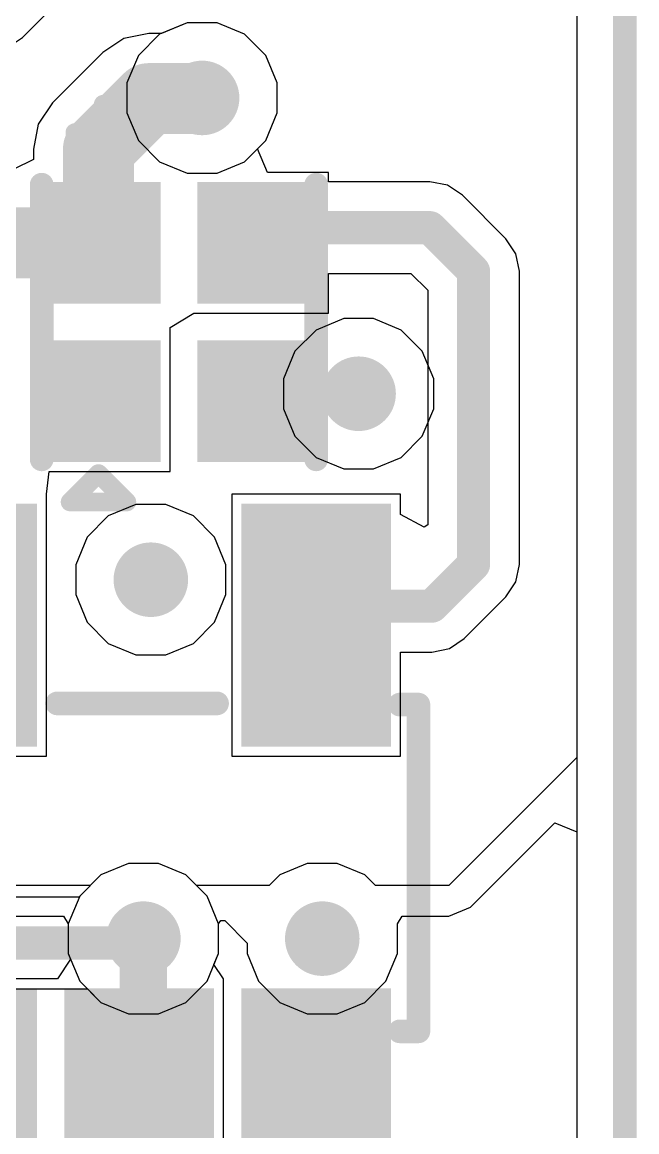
# Model space of a CAD drawing. Header units: inches. Extents: x 0 to 5429, y 0 to 5429.
# Drawn here: x 21.76 to 25.06, y 21.01 to 26.96 of the extents above; entities that cross this region are included whole.
import ezdxf

# ---------------------------------------------------------------- set-up
doc = ezdxf.new("R2010")
doc.units = ezdxf.units.IN
for name, color, linetype in [('Board Outline', 216, 'Continuous'), ('Bottom Layer', 5, 'Continuous'), ('Ground', 16, 'Continuous'), ('Power', 76, 'Continuous'), ('Top Layer', 1, 'Continuous'), ('Top Overlay', 2, 'Continuous'), ('Top Paste', 8, 'Continuous'), ('Top Solder', 216, 'Continuous'), ('Via Holes', 16, 'Continuous')]:
    doc.layers.add(name, color=color, linetype=linetype)

# ---------------------------------------------------------------- blocks, each defined once
blk = doc.blocks.new('SOT_23_5_4')
at = {"layer": 'Top Layer'}
for points in [[(-1.85000011, 1.25000004), (-0.74999977, 1.25000004), (-0.74999977, 0.65000124), (-1.85000011, 0.65000124)], [(0.74999977, 1.25000004), (1.85000011, 1.25000004), (1.85000011, 0.65000124), (0.74999977, 0.65000124)], [(-1.85000011, 0.2999994), (-0.74999977, 0.2999994), (-0.74999977, -0.2999994), (-1.85000011, -0.2999994)], [(-1.85000011, -0.65000124), (-0.74999977, -0.65000124), (-0.74999977, -1.25000004), (-1.85000011, -1.25000004)], [(0.74999977, -0.65000124), (1.85000011, -0.65000124), (1.85000011, -1.25000004), (0.74999977, -1.25000004)]]:
    blk.add_hatch(color=1, dxfattribs=at).paths.add_polyline_path(points)
at = {"layer": 'Top Paste'}
for points in [[(-1.85000011, 1.25000004), (-0.74999977, 1.25000004), (-0.74999977, 0.65000124), (-1.85000011, 0.65000124)], [(0.74999977, 1.25000004), (1.85000011, 1.25000004), (1.85000011, 0.65000124), (0.74999977, 0.65000124)], [(-1.85000011, 0.2999994), (-0.74999977, 0.2999994), (-0.74999977, -0.2999994), (-1.85000011, -0.2999994)], [(-1.85000011, -0.65000124), (-0.74999977, -0.65000124), (-0.74999977, -1.25000004), (-1.85000011, -1.25000004)], [(0.74999977, -0.65000124), (1.85000011, -0.65000124), (1.85000011, -1.25000004), (0.74999977, -1.25000004)]]:
    blk.add_hatch(color=8, dxfattribs=at).paths.add_polyline_path(points)
at = {"layer": 'Top Solder'}
for points in [[(-1.95160011, 1.35160004), (-0.6483997699999999, 1.35160004), (-0.6483997699999999, 0.54840124), (-1.95160011, 0.54840124)], [(0.6483997699999999, 1.35160004), (1.95160011, 1.35160004), (1.95160011, 0.54840124), (0.6483997699999999, 0.54840124)], [(-1.95160011, 0.4015993999999999), (-0.6483997699999999, 0.4015993999999999), (-0.6483997699999999, -0.4015993999999999), (-1.95160011, -0.4015993999999999)], [(-1.95160011, -0.54840124), (-0.6483997699999999, -0.54840124), (-0.6483997699999999, -1.35160004), (-1.95160011, -1.35160004)], [(0.6483997699999999, -0.54840124), (1.95160011, -0.54840124), (1.95160011, -1.35160004), (0.6483997699999999, -1.35160004)]]:
    blk.add_hatch(color=216, dxfattribs=at).paths.add_polyline_path(points)
at = {"layer": 'Top Overlay', "const_width": 0.127}
for points in [[(-0.87900256, 1.4986), (0.8735974400000001, 1.4986)], [(-0.87900256, 1.4986), (-0.87900256, 1.3986002)], [(0.8735974400000001, 1.4986), (0.8735974400000001, 1.3986002)], [(-2.1336, 1.0668), (-2.0066, 0.9397999999999999)], [(-2.1336, 1.0668), (-2.1336, 0.8128)], [(-2.0066, 0.9397999999999999), (-2.1336, 0.8128)], [(0.88000078, 0.43999912), (0.88000078, -0.41800018)], [(-0.87900256, -1.3986002), (-0.87900256, -1.4986)], [(0.8735974400000001, -1.3986002), (0.8735974400000001, -1.4986)], [(-0.87900256, -1.4986), (0.8735974400000001, -1.4986)]]:
    blk.add_lwpolyline(points, dxfattribs=at)
at = {"layer": 'Top Overlay', "const_width": 0.0635}
for points in [[(-0.9107525599999998, 1.4986, 1), (-0.8472525599999999, 1.4986, 1)], [(-0.9107525599999998, 1.4986, 1), (-0.8472525599999999, 1.4986, 1)], [(0.84184744, 1.4986, 1), (0.9053474399999999, 1.4986, 1)], [(0.84184744, 1.4986, 1), (0.9053474399999999, 1.4986, 1)], [(-0.9107525599999998, 1.3986002, 1), (-0.8472525599999999, 1.3986002, 1)], [(0.84184744, 1.3986002, 1), (0.9053474399999999, 1.3986002, 1)], [(-2.16535, 1.0668, 1), (-2.10185, 1.0668, 1)], [(-2.16535, 1.0668, 1), (-2.10185, 1.0668, 1)], [(-2.03835, 0.9397999999999999, 1), (-1.97485, 0.9397999999999999, 1)], [(-2.03835, 0.9397999999999999, 1), (-1.97485, 0.9397999999999999, 1)], [(-2.16535, 0.8128, 1), (-2.10185, 0.8128, 1)], [(-2.16535, 0.8128, 1), (-2.10185, 0.8128, 1)], [(0.84825078, 0.43999912, 1), (0.91175078, 0.43999912, 1)], [(0.84825078, -0.41800018, 1), (0.91175078, -0.41800018, 1)], [(-0.9107525599999998, -1.3986002, 1), (-0.8472525599999999, -1.3986002, 1)], [(0.84184744, -1.3986002, 1), (0.9053474399999999, -1.3986002, 1)], [(-0.9107525599999998, -1.4986, 1), (-0.8472525599999999, -1.4986, 1)], [(-0.9107525599999998, -1.4986, 1), (-0.8472525599999999, -1.4986, 1)], [(0.84184744, -1.4986, 1), (0.9053474399999999, -1.4986, 1)], [(0.84184744, -1.4986, 1), (0.9053474399999999, -1.4986, 1)]]:
    blk.add_lwpolyline(points, format="xyb", close=True, dxfattribs=at)
blk = doc.blocks.new('XL_1010RGBC_WS2812B_19')
at = {"layer": 'Top Layer'}
for points in [[(-0.64999997, 0.64999997), (-0.20000087, 0.64999997), (-0.20000087, 0.20000087), (-0.64999997, 0.20000087)], [(0.20000087, 0.64999997), (0.64999997, 0.64999997), (0.64999997, 0.20000087), (0.20000087, 0.20000087)], [(-0.20000087, -0.20000087), (-0.20000087, -0.64999997), (-0.64999997, -0.64999997), (-0.64999997, -0.20000087)], [(0.64999997, -0.20000087), (0.64999997, -0.64999997), (0.20000087, -0.64999997), (0.20000087, -0.20000087)]]:
    blk.add_hatch(color=1, dxfattribs=at).paths.add_polyline_path(points)
at = {"layer": 'Top Paste'}
for points in [[(-0.64999997, 0.64999997), (-0.20000087, 0.64999997), (-0.20000087, 0.20000087), (-0.64999997, 0.20000087)], [(0.20000087, 0.64999997), (0.64999997, 0.64999997), (0.64999997, 0.20000087), (0.20000087, 0.20000087)], [(-0.20000087, -0.20000087), (-0.20000087, -0.64999997), (-0.64999997, -0.64999997), (-0.64999997, -0.20000087)], [(0.64999997, -0.20000087), (0.64999997, -0.64999997), (0.20000087, -0.64999997), (0.20000087, -0.20000087)]]:
    blk.add_hatch(color=8, dxfattribs=at).paths.add_polyline_path(points)
at = {"layer": 'Top Solder'}
for points in [[(-0.75159997, 0.75159997), (-0.09840087, 0.75159997), (-0.09840087, 0.09840087), (-0.75159997, 0.09840087)], [(0.09840087, 0.75159997), (0.75159997, 0.75159997), (0.75159997, 0.09840087), (0.09840087, 0.09840087)], [(-0.09840087, -0.09840087), (-0.09840087, -0.75159997), (-0.75159997, -0.75159997), (-0.75159997, -0.09840087)], [(0.75159997, -0.09840087), (0.75159997, -0.75159997), (0.09840087, -0.75159997), (0.09840087, -0.09840087)]]:
    blk.add_hatch(color=216, dxfattribs=at).paths.add_polyline_path(points)
at = {"layer": 'Top Overlay'}
for points, const_width in [([(-0.7366, 0.7366), (0.7366, 0.7366)], 0.127), ([(-0.9652, 0.5841999999999999), (-0.9652, 0.2794)], 0.0999998), ([(-0.9652, 0.5841999999999999), (-0.8128, 0.4318)], 0.0999998), ([(1.016, 0.5588), (1.016, 0.254)], 0.0999998), ([(-0.8128, 0.4318), (-0.9652, 0.2794)], 0.0999998), ([(0.8636, 0.4064), (1.1684, 0.4064)], 0.0999998), ([(-0.7366, -0.7366), (0.7366, -0.7366)], 0.127)]:
    blk.add_lwpolyline(points, dxfattribs=dict(at, const_width=const_width))
for points, const_width in [([(-0.76835, 0.7366, 1), (-0.70485, 0.7366, 1)], 0.0635), ([(0.70485, 0.7366, 1), (0.76835, 0.7366, 1)], 0.0635), ([(-0.9901986799999999, 0.5841999999999999, 1), (-0.94020132, 0.5841999999999999, 1)], 0.0499999), ([(-0.9901986799999999, 0.5841999999999999, 1), (-0.94020132, 0.5841999999999999, 1)], 0.0499999), ([(0.9910013200000001, 0.5588, 1), (1.04099868, 0.5588, 1)], 0.0499999), ([(-0.8377986799999999, 0.4318, 1), (-0.7878013199999999, 0.4318, 1)], 0.0499999), ([(-0.8377986799999999, 0.4318, 1), (-0.7878013199999999, 0.4318, 1)], 0.0499999), ([(0.8386013199999999, 0.4064, 1), (0.88859868, 0.4064, 1)], 0.0499999), ([(1.14340132, 0.4064, 1), (1.19339868, 0.4064, 1)], 0.0499999), ([(-0.9901986799999999, 0.2794, 1), (-0.94020132, 0.2794, 1)], 0.0499999), ([(-0.9901986799999999, 0.2794, 1), (-0.94020132, 0.2794, 1)], 0.0499999), ([(0.9910013200000001, 0.254, 1), (1.04099868, 0.254, 1)], 0.0499999), ([(-0.76835, -0.7366, 1), (-0.70485, -0.7366, 1)], 0.0635), ([(0.70485, -0.7366, 1), (0.76835, -0.7366, 1)], 0.0635)]:
    blk.add_lwpolyline(points, format="xyb", close=True, dxfattribs=dict(at, const_width=const_width))

msp = doc.modelspace()

# ---------------------------------------------------------------- hatches: boundary and pattern name
at = {"layer": 'Bottom Layer'}
h = msp.add_hatch(color=5, dxfattribs=at)
edge = h.paths.add_edge_path()
edge.add_arc((22.730333, 26.55109244), 0.1999996, 0, 360)
h = msp.add_hatch(color=5, dxfattribs=at)
edge = h.paths.add_edge_path()
edge.add_arc((23.57039228, 24.96452208), 0.1999996, 0, 360)
h = msp.add_hatch(color=5, dxfattribs=at)
edge = h.paths.add_edge_path()
edge.add_arc((22.45517988, 23.967059), 0.1999996, 0, 360)
h = msp.add_hatch(color=5, dxfattribs=at)
edge = h.paths.add_edge_path()
edge.add_arc((22.41540856, 22.04191172), 0.1999996, 0, 360)
h = msp.add_hatch(color=5, dxfattribs=at)
edge = h.paths.add_edge_path()
edge.add_arc((23.37527456, 22.04191172), 0.1999996, 0, 360)
at = {"layer": 'Ground'}
h = msp.add_hatch(color=16, dxfattribs=at)
edge = h.paths.add_edge_path()
edge.add_arc((22.730333, 26.55109244), 0.1999996, 0, 360)
h = msp.add_hatch(color=16, dxfattribs=at)
edge = h.paths.add_edge_path()
edge.add_arc((23.57039228, 24.96452208), 0.1999996, 0, 360)
h = msp.add_hatch(color=16, dxfattribs=at)
edge = h.paths.add_edge_path()
edge.add_arc((22.45517988, 23.967059), 0.1999996, 0, 360)
h = msp.add_hatch(color=16, dxfattribs=at)
edge = h.paths.add_edge_path()
edge.add_arc((22.41540856, 22.04191172), 0.1999996, 0, 360)
h = msp.add_hatch(color=16, dxfattribs=at)
edge = h.paths.add_edge_path()
edge.add_arc((23.37527456, 22.04191172), 0.1999996, 0, 360)
at = {"layer": 'Power'}
h = msp.add_hatch(color=76, dxfattribs=at)
edge = h.paths.add_edge_path()
edge.add_arc((22.730333, 26.55109244), 0.1999996, 0, 360)
h = msp.add_hatch(color=76, dxfattribs=at)
edge = h.paths.add_edge_path()
edge.add_arc((23.57039228, 24.96452208), 0.1999996, 0, 360)
h = msp.add_hatch(color=76, dxfattribs=at)
edge = h.paths.add_edge_path()
edge.add_arc((22.45517988, 23.967059), 0.1999996, 0, 360)
h = msp.add_hatch(color=76, dxfattribs=at)
edge = h.paths.add_edge_path()
edge.add_arc((22.41540856, 22.04191172), 0.1999996, 0, 360)
h = msp.add_hatch(color=76, dxfattribs=at)
edge = h.paths.add_edge_path()
edge.add_arc((23.37527456, 22.04191172), 0.1999996, 0, 360)
at = {"layer": 'Top Layer'}
h = msp.add_hatch(color=1, dxfattribs=at)
edge = h.paths.add_edge_path()
edge.add_arc((22.730333, 26.55109244), 0.1999996, 0, 360)
h = msp.add_hatch(color=1, dxfattribs=at)
edge = h.paths.add_edge_path()
edge.add_arc((23.57039228, 24.96452208), 0.1999996, 0, 360)
h = msp.add_hatch(color=1, dxfattribs=at)
edge = h.paths.add_edge_path()
edge.add_arc((22.45517988, 23.967059), 0.1999996, 0, 360)
h = msp.add_hatch(color=1, dxfattribs=at)
edge = h.paths.add_edge_path()
edge.add_arc((22.41540856, 22.04191172), 0.1999996, 0, 360)
h = msp.add_hatch(color=1, dxfattribs=at)
edge = h.paths.add_edge_path()
edge.add_arc((23.37527456, 22.04191172), 0.1999996, 0, 360)
at = {"layer": 'Via Holes'}
h = msp.add_hatch(color=7, dxfattribs=at)
edge = h.paths.add_edge_path()
edge.add_arc((22.730333, 26.55109244), 0.0999998, 0, 360)
h = msp.add_hatch(color=7, dxfattribs=at)
edge = h.paths.add_edge_path()
edge.add_arc((23.57039228, 24.96452208), 0.0999998, 0, 360)
h = msp.add_hatch(color=7, dxfattribs=at)
edge = h.paths.add_edge_path()
edge.add_arc((22.45517988, 23.967059), 0.0999998, 0, 360)
h = msp.add_hatch(color=7, dxfattribs=at)
edge = h.paths.add_edge_path()
edge.add_arc((22.41540856, 22.04191172), 0.0999998, 0, 360)
h = msp.add_hatch(color=7, dxfattribs=at)
edge = h.paths.add_edge_path()
edge.add_arc((23.37527456, 22.04191172), 0.0999998, 0, 360)

# ---------------------------------------------------------------- linework, layer by layer
at = {"layer": 'Board Outline', "const_width": 0.127}
msp.add_lwpolyline([(25.0000008, 2.00000108), (25.0000008, 29.00000042)], dxfattribs=at)
at = {"layer": 'Bottom Layer'}
for p, q in [((24.74103764, 29.00000042), (24.74103764, 17.84125718)), ((22.6501325, 26.95429204), (22.50193874, 26.89290786)), ((22.8105335, 26.95429204), (22.6501325, 26.95429204)), ((22.95872726, 26.89290786), (22.8105335, 26.95429204)), ((22.50193874, 26.89290786), (22.38851758, 26.7794867)), ((23.07214842, 26.7794867), (22.95872726, 26.89290786)), ((22.38851758, 26.7794867), (22.3271334, 26.63129294)), ((23.1335326, 26.63129294), (23.07214842, 26.7794867)), ((22.3271334, 26.63129294), (22.3271334, 26.47089194)), ((23.1335326, 26.47089194), (23.1335326, 26.63129294)), ((22.3271334, 26.47089194), (22.38851758, 26.32269818)), ((23.07214842, 26.32269818), (23.1335326, 26.47089194)), ((22.38851758, 26.32269818), (22.50193874, 26.20927702)), ((22.95872726, 26.20927702), (23.07214842, 26.32269818)), ((22.50193874, 26.20927702), (22.6501325, 26.14789284)), ((22.8105335, 26.14789284), (22.95872726, 26.20927702)), ((22.6501325, 26.14789284), (22.8105335, 26.14789284)), ((22.33520806, 22.44511132), (22.1870143, 22.38372714)), ((22.49560906, 22.44511132), (22.33520806, 22.44511132)), ((22.64380282, 22.38372714), (22.49560906, 22.44511132)), ((22.1870143, 22.38372714), (22.07359314, 22.27030598)), ((22.75722398, 22.27030598), (22.64380282, 22.38372714)), ((22.07127158, 22.26470274), (20.17233456, 22.26470274)), ((22.07359314, 22.27030598), (22.07127158, 22.26470274)), ((22.81860816, 22.12211222), (22.75722398, 22.27030598)), ((22.81860816, 21.96171122), (22.81860816, 22.12211222)), ((22.75722398, 21.81351746), (22.81860816, 21.96171122)), ((22.64380282, 21.7000963), (22.75722398, 21.81351746)), ((20.2742419, 21.77264886), (22.11446174, 21.77264886)), ((22.11446174, 21.77264886), (22.1870143, 21.7000963)), ((22.1870143, 21.7000963), (22.33520806, 21.63871212)), ((22.49560906, 21.63871212), (22.64380282, 21.7000963)), ((22.33520806, 21.63871212), (22.49560906, 21.63871212))]:
    msp.add_line(p, q, dxfattribs=at)
at = {"layer": 'Bottom Layer', "const_width": 0.1778}
for points in [[(20.17233456, 22.0186758), (22.39217264, 22.0186758)], [(22.39217264, 22.0186758), (22.41540856, 22.04191172)]]:
    msp.add_lwpolyline(points, dxfattribs=at)
at = {"layer": 'Bottom Layer', "const_width": 0.0889}
for points in [[(22.34772264, 22.0186758, 1), (22.43662264, 22.0186758, 1)], [(22.34772264, 22.0186758, 1), (22.43662264, 22.0186758, 1)], [(22.37095856, 22.04191172, 1), (22.45985856, 22.04191172, 1)]]:
    msp.add_lwpolyline(points, format="xyb", close=True, dxfattribs=at)
at = {"layer": 'Ground'}
for p, q in [((24.74103764, 29.00000042), (24.74103764, 17.84125718)), ((22.6501325, 26.95429204), (22.50193874, 26.89290786)), ((22.8105335, 26.95429204), (22.6501325, 26.95429204)), ((22.95872726, 26.89290786), (22.8105335, 26.95429204)), ((22.50193874, 26.89290786), (22.38851758, 26.7794867)), ((23.07214842, 26.7794867), (22.95872726, 26.89290786)), ((22.38851758, 26.7794867), (22.3271334, 26.63129294)), ((23.1335326, 26.63129294), (23.07214842, 26.7794867)), ((22.3271334, 26.63129294), (22.3271334, 26.47089194)), ((23.1335326, 26.47089194), (23.1335326, 26.63129294)), ((22.3271334, 26.47089194), (22.38851758, 26.32269818)), ((23.07214842, 26.32269818), (23.1335326, 26.47089194)), ((22.38851758, 26.32269818), (22.50193874, 26.20927702)), ((22.95872726, 26.20927702), (23.07214842, 26.32269818)), ((22.50193874, 26.20927702), (22.6501325, 26.14789284)), ((22.8105335, 26.14789284), (22.95872726, 26.20927702)), ((22.6501325, 26.14789284), (22.8105335, 26.14789284)), ((22.33520806, 22.44511132), (22.1870143, 22.38372714)), ((22.49560906, 22.44511132), (22.33520806, 22.44511132)), ((22.64380282, 22.38372714), (22.49560906, 22.44511132)), ((22.1870143, 22.38372714), (22.07359314, 22.27030598)), ((22.75722398, 22.27030598), (22.64380282, 22.38372714)), ((22.07359314, 22.27030598), (22.01220896, 22.12211222)), ((22.81860816, 22.12211222), (22.75722398, 22.27030598)), ((22.01220896, 22.12211222), (22.01220896, 21.96171122)), ((22.81860816, 21.96171122), (22.81860816, 22.12211222)), ((22.01220896, 21.96171122), (22.07359314, 21.81351746)), ((22.75722398, 21.81351746), (22.81860816, 21.96171122)), ((22.07359314, 21.81351746), (22.1870143, 21.7000963)), ((22.64380282, 21.7000963), (22.75722398, 21.81351746)), ((22.1870143, 21.7000963), (22.33520806, 21.63871212)), ((22.49560906, 21.63871212), (22.64380282, 21.7000963)), ((22.33520806, 21.63871212), (22.49560906, 21.63871212))]:
    msp.add_line(p, q, dxfattribs=at)
at = {"layer": 'Power'}
for p, q in [((24.74103764, 29.00000042), (24.74103764, 23.01383764)), ((23.49019178, 25.36772168), (23.34199802, 25.3063375)), ((23.65059278, 25.36772168), (23.49019178, 25.36772168)), ((23.79878654, 25.3063375), (23.65059278, 25.36772168)), ((23.34199802, 25.3063375), (23.22857686, 25.19291634)), ((23.9122077, 25.19291634), (23.79878654, 25.3063375)), ((23.22857686, 25.19291634), (23.16719268, 25.04472258)), ((23.97359188, 25.04472258), (23.9122077, 25.19291634)), ((23.16719268, 25.04472258), (23.16719268, 24.88432158)), ((23.97359188, 24.88432158), (23.97359188, 25.04472258)), ((23.16719268, 24.88432158), (23.22857686, 24.73612782)), ((23.9122077, 24.73612782), (23.97359188, 24.88432158)), ((23.22857686, 24.73612782), (23.34199802, 24.62270666)), ((23.79878654, 24.62270666), (23.9122077, 24.73612782)), ((23.34199802, 24.62270666), (23.49019178, 24.56132248)), ((23.65059278, 24.56132248), (23.79878654, 24.62270666)), ((23.49019178, 24.56132248), (23.65059278, 24.56132248)), ((22.37497938, 24.3702586), (22.22678562, 24.30887442)), ((22.53538038, 24.3702586), (22.37497938, 24.3702586)), ((22.68357414, 24.30887442), (22.53538038, 24.3702586)), ((22.22678562, 24.30887442), (22.11336446, 24.19545326)), ((22.7969953, 24.19545326), (22.68357414, 24.30887442)), ((22.11336446, 24.19545326), (22.05198028, 24.0472595)), ((22.85837948, 24.0472595), (22.7969953, 24.19545326)), ((22.05198028, 24.0472595), (22.05198028, 23.8868585)), ((22.85837948, 23.8868585), (22.85837948, 24.0472595)), ((22.05198028, 23.8868585), (22.11336446, 23.73866474)), ((22.7969953, 23.73866474), (22.85837948, 23.8868585)), ((22.11336446, 23.73866474), (22.22678562, 23.62524358)), ((22.68357414, 23.62524358), (22.7969953, 23.73866474)), ((22.22678562, 23.62524358), (22.37497938, 23.5638594)), ((22.53538038, 23.5638594), (22.68357414, 23.62524358)), ((22.37497938, 23.5638594), (22.53538038, 23.5638594)), ((24.74103764, 23.01383764), (24.0538, 22.3266)), ((24.17044188, 22.20995812), (24.62370488, 22.66322112)), ((24.62370488, 22.66322112), (24.74103764, 22.61461822)), ((24.74103764, 22.61461822), (24.74103764, 8.4960841)), ((22.33520806, 22.44511132), (22.1870143, 22.38372714)), ((22.49560906, 22.44511132), (22.33520806, 22.44511132)), ((22.64380282, 22.38372714), (22.49560906, 22.44511132)), ((23.29507406, 22.44511132), (23.1468803, 22.38372714)), ((23.45547506, 22.44511132), (23.29507406, 22.44511132)), ((23.60366882, 22.38372714), (23.45547506, 22.44511132)), ((22.1870143, 22.38372714), (22.12988716, 22.3266)), ((22.70092996, 22.3266), (22.64380282, 22.38372714)), ((23.1468803, 22.38372714), (23.08975316, 22.3266)), ((23.66079596, 22.3266), (23.60366882, 22.38372714)), ((22.12988716, 22.3266), (19.812, 22.3266)), ((23.08975316, 22.3266), (22.70092996, 22.3266)), ((24.0538, 22.3266), (23.66079596, 22.3266)), ((24.0538, 22.16164224), (24.17044188, 22.20995812)), ((19.812, 22.16164224), (21.9857955, 22.16164224)), ((21.9857955, 22.16164224), (22.01220896, 22.12210968)), ((23.77847416, 22.12210968), (23.80488762, 22.16164224)), ((23.80488762, 22.16164224), (24.0538, 22.16164224)), ((22.01220896, 22.12210968), (22.01220896, 21.96171122)), ((22.81860816, 22.12210968), (22.83038614, 22.13973728)), ((22.81860816, 21.96171122), (22.81860816, 22.12210968)), ((22.83038614, 22.13973728), (22.85237492, 22.13973728)), ((22.85237492, 22.13973728), (22.97207496, 22.01761408)), ((23.77847416, 21.96171122), (23.77847416, 22.12210968)), ((22.01220896, 21.96171122), (22.07359314, 21.81351746)), ((22.75722398, 21.81351746), (22.81860816, 21.96171122)), ((22.97207496, 22.01761408), (22.97207496, 21.96171122)), ((22.97207496, 21.96171122), (23.03345914, 21.81351746)), ((23.71708998, 21.81351746), (23.77847416, 21.96171122)), ((22.07359314, 21.81351746), (22.1870143, 21.7000963)), ((22.64380282, 21.7000963), (22.75722398, 21.81351746)), ((23.03345914, 21.81351746), (23.1468803, 21.7000963)), ((23.60366882, 21.7000963), (23.71708998, 21.81351746)), ((22.1870143, 21.7000963), (22.33520806, 21.63871212)), ((22.49560906, 21.63871212), (22.64380282, 21.7000963)), ((23.1468803, 21.7000963), (23.29507406, 21.63871212)), ((23.45547506, 21.63871212), (23.60366882, 21.7000963)), ((22.33520806, 21.63871212), (22.49560906, 21.63871212)), ((23.29507406, 21.63871212), (23.45547506, 21.63871212))]:
    msp.add_line(p, q, dxfattribs=at)
at = {"layer": 'Top Layer'}
for p, q in [((24.74103764, 29.00000042), (24.74103764, 20.30540008)), ((21.76592294, 26.87541742), (22.10260248, 27.21209696)), ((22.6501325, 26.95429204), (22.51200222, 26.897076)), ((22.8105335, 26.95429204), (22.6501325, 26.95429204)), ((22.95872726, 26.89290786), (22.8105335, 26.95429204)), ((21.68610598, 26.82208504), (21.76592294, 26.87541742)), ((22.31075548, 26.87046188), (22.19733178, 26.7946759)), ((22.44454998, 26.897076), (22.31075548, 26.87046188)), ((22.51200222, 26.897076), (22.44454998, 26.897076)), ((23.07214842, 26.7794867), (22.95872726, 26.89290786)), ((22.19733178, 26.7946759), (21.92704022, 26.52438434)), ((23.1335326, 26.63129294), (23.07214842, 26.7794867)), ((23.1335326, 26.47089194), (23.1335326, 26.63129294)), ((21.92704022, 26.52438434), (21.85125424, 26.41096064)), ((23.07214842, 26.32269818), (23.1335326, 26.47089194)), ((21.85125424, 26.41096064), (21.82464012, 26.27716613999999)), ((23.02804894, 26.2785987), (23.07214842, 26.32269818)), ((21.82464012, 26.27716613999999), (21.82464012, 26.22118962)), ((23.08065488, 26.1515987), (23.02804894, 26.2785987)), ((21.82464012, 26.22118962), (21.71925552, 26.16899769999999)), ((23.4083987, 26.1515987), (23.08065488, 26.1515987)), ((23.4083987, 26.10125082), (23.4083987, 26.1515987)), ((23.95320584, 26.10125082), (23.4083987, 26.10125082)), ((24.04735602, 26.0825234), (23.95320584, 26.10125082)), ((24.12717298, 26.02919102), (24.04735602, 26.0825234)), ((24.36120858, 25.79515542), (24.12717298, 26.02919102)), ((24.41454096, 25.71533846), (24.36120858, 25.79515542)), ((24.43326838, 25.62118828), (24.41454096, 25.71533846)), ((23.4083987, 25.39680214), (23.4083987, 25.60919694)), ((23.4083987, 25.60919694), (23.8512985, 25.60919694)), ((23.8512985, 25.60919694), (23.9412145, 25.51928094)), ((24.43326838, 24.04913148), (24.43326838, 25.62118828)), ((23.9412145, 25.51928094), (23.9412145, 24.2613307)), ((22.5584004, 25.32003826), (22.6854004, 25.39680214)), ((22.6854004, 25.39680214), (23.4083987, 25.39680214)), ((22.55839786, 25.2697996), (22.5584004, 25.32003826)), ((22.55839786, 24.5468013), (22.55839786, 25.2697996)), ((21.89500066, 24.4259989), (21.90996126, 24.5468013)), ((21.90996126, 24.5468013), (22.55839786, 24.5468013)), ((21.89499812, 24.41979876), (21.89500066, 24.4259989)), ((21.89499812, 23.0212011), (21.89499812, 24.41979876)), ((23.7949994, 24.4259989), (22.8902006, 24.4259989)), ((22.8902006, 24.4259989), (22.8902006, 23.0212011)), ((23.7949994, 24.31637758), (23.7949994, 24.4259989)), ((23.9219994, 24.24849354), (23.7949994, 24.31637758)), ((23.9412145, 24.2613307), (23.9219994, 24.24849354)), ((24.41454096, 23.9549813), (24.43326838, 24.04913148)), ((24.36120858, 23.87516434), (24.41454096, 23.9549813)), ((24.1372771, 23.65123286), (24.36120858, 23.87516434)), ((24.05746014, 23.59790048), (24.1372771, 23.65123286)), ((23.7949994, 23.0212011), (23.7949994, 23.57917306)), ((23.7949994, 23.57917306), (23.96330996, 23.57917306)), ((23.96330996, 23.57917306), (24.05746014, 23.59790048)), ((21.0313651, 23.0212011), (21.89499812, 23.0212011)), ((22.8902006, 23.0212011), (23.7949994, 23.0212011)), ((22.33520806, 22.44511132), (22.1870143, 22.38372714)), ((22.49560906, 22.44511132), (22.33520806, 22.44511132)), ((22.64380282, 22.38372714), (22.49560906, 22.44511132)), ((22.1870143, 22.38372714), (22.07359314, 22.27030598)), ((22.75722398, 22.27030598), (22.64380282, 22.38372714)), ((22.07359314, 22.27030598), (22.01220896, 22.12211222)), ((22.81860816, 22.12211222), (22.75722398, 22.27030598)), ((22.01220896, 22.12211222), (22.01220896, 21.96171122)), ((22.81860816, 21.96171122), (22.81860816, 22.12211222)), ((22.01220896, 21.96171122), (22.0246829, 21.93159698)), ((22.79400572, 21.90231586), (22.81860816, 21.96171122)), ((22.0246829, 21.93159698), (21.95412678, 21.82600156)), ((22.8450013, 21.82599902), (22.79400572, 21.90231586)), ((21.81319742, 21.82599902), (21.0313651, 21.82599902)), ((21.95412678, 21.82600156), (21.81319742, 21.82599902)), ((22.84499876, 20.43240262), (22.84499876, 21.82599902)), ((22.84499876, 21.82599902), (22.8450013, 21.82599902))]:
    msp.add_line(p, q, dxfattribs=at)
for points, const_width in [([(22.17425842, 26.27716613999999), (22.44454998, 26.5474577)], 0.3809999999999999), ([(22.44454998, 26.5474577), (22.72669826, 26.5474577)], 0.3809999999999999), ([(22.72669826, 26.5474577), (22.730333, 26.55109244)], 0.3809999999999999), ([(22.17425842, 25.78094158), (22.17425842, 26.27716613999999)], 0.3809999999999999), ([(21.49519958, 25.77420042), (22.18099958, 25.77420042)], 0.3809999999999999), ([(22.17425842, 25.78094158), (22.18099958, 25.77420042)], 0.3809999999999999), ([(23.03100042, 25.85522388), (23.95320584, 25.85522388)], 0.1778), ([(23.95320584, 25.85522388), (24.18724144, 25.62118828)], 0.1778), ([(24.18724144, 24.04913148), (24.18724144, 25.62118828)], 0.1778), ([(23.96330996, 23.8252), (24.18724144, 24.04913148)], 0.1778), ([(23.3426, 23.8252), (23.96330996, 23.8252)], 0.1778), ([(22.41540856, 21.24800932), (22.41540856, 22.04191172)], 0.254), ([(22.39259936, 21.22520012), (22.41540856, 21.24800932)], 0.4571999999999999)]:
    msp.add_lwpolyline(points, dxfattribs=dict(at, const_width=const_width))
for points, const_width in [([(22.34929998, 26.5474577, 1), (22.53979998, 26.5474577, 1)], 0.1905), ([(22.34929998, 26.5474577, 1), (22.53979998, 26.5474577, 1)], 0.1905), ([(22.63144826, 26.5474577, 1), (22.82194826, 26.5474577, 1)], 0.1905), ([(22.63144826, 26.5474577, 1), (22.82194826, 26.5474577, 1)], 0.1905), ([(22.635083, 26.55109244, 1), (22.825583, 26.55109244, 1)], 0.1905), ([(22.07900842, 26.27716613999999, 1), (22.26950842, 26.27716613999999, 1)], 0.1905), ([(22.07900842, 26.27716613999999, 1), (22.26950842, 26.27716613999999, 1)], 0.1905), ([(22.07900842, 25.78094158, 1), (22.26950842, 25.78094158, 1)], 0.1905), ([(22.07900842, 25.78094158, 1), (22.26950842, 25.78094158, 1)], 0.1905), ([(22.08574958, 25.77420042, 1), (22.27624958, 25.77420042, 1)], 0.1905), ([(22.08574958, 25.77420042, 1), (22.27624958, 25.77420042, 1)], 0.1905), ([(22.98655042, 25.85522388, 1), (23.07545042, 25.85522388, 1)], 0.0889), ([(23.90875584, 25.85522388, 1), (23.99765584, 25.85522388, 1)], 0.0889), ([(23.90875584, 25.85522388, 1), (23.99765584, 25.85522388, 1)], 0.0889), ([(24.14279144, 25.62118828, 1), (24.23169144, 25.62118828, 1)], 0.0889), ([(24.14279144, 25.62118828, 1), (24.23169144, 25.62118828, 1)], 0.0889), ([(24.14279144, 24.04913148, 1), (24.23169144, 24.04913148, 1)], 0.0889), ([(24.14279144, 24.04913148, 1), (24.23169144, 24.04913148, 1)], 0.0889), ([(23.29815, 23.8252, 1), (23.38705, 23.8252, 1)], 0.0889), ([(23.91885996, 23.8252, 1), (24.00775996, 23.8252, 1)], 0.0889), ([(23.91885996, 23.8252, 1), (24.00775996, 23.8252, 1)], 0.0889), ([(22.35190856, 22.04191172, 1), (22.47890856, 22.04191172, 1)], 0.127), ([(22.27829936, 21.22520012, 1), (22.50689936, 21.22520012, 1)], 0.2286), ([(22.30110856, 21.24800932, 1), (22.52970856, 21.24800932, 1)], 0.2286), ([(22.35190856, 21.24800932, 1), (22.47890856, 21.24800932, 1)], 0.127)]:
    msp.add_lwpolyline(points, format="xyb", close=True, dxfattribs=dict(at, const_width=const_width))

# ---------------------------------------------------------------- block references
at = {"rotation": 90}
for name, p in [('XL_1010RGBC_WS2812B_19', (22.606, 25.3492)), ('SOT_23_5_4', (22.39259936, 22.42360006))]:
    msp.add_blockref(name, p, dxfattribs=at)

doc.saveas('drawing.dxf')
